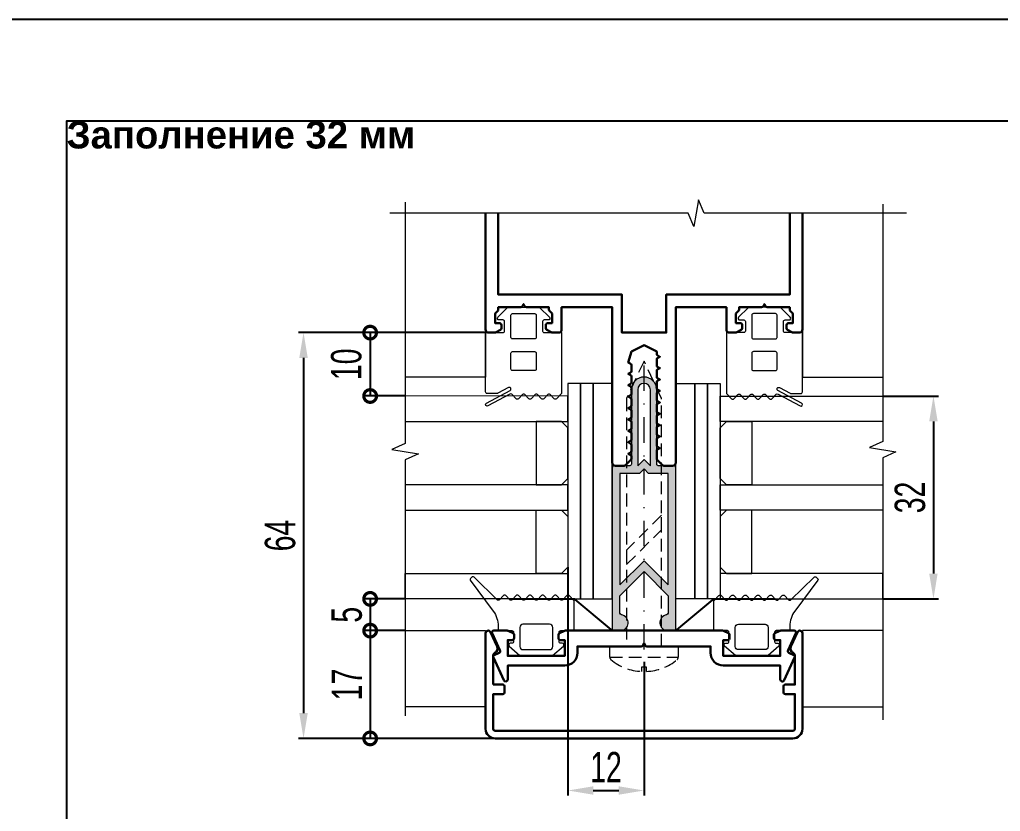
# Model space of a CAD drawing. Extents: x -37 to 8820, y -336 to 478.
# Drawn here: x 1070.4 to 1167.1, y 219 to 297 of the extents above; entities that cross this region are included whole.
import ezdxf

# ---------------------------------------------------------------- set-up
doc = ezdxf.new("R2010")
doc.units = 0
doc.header["$LTSCALE"] = 5
doc.linetypes.add('DASHDOT', pattern=[1, 0.5, -0.25, 0, -0.25])
doc.linetypes.add('HIDDEN', pattern=[0.375, 0.25, -0.125])
doc.layers.get('0').update_dxf_attribs({"linetype": 'CONTINUOUS', "lineweight": 30})
doc.layers.get('DEFPOINTS').update_dxf_attribs({"linetype": 'CONTINUOUS'})
for name, color, linetype, lineweight in [('1', 6, 'DASHDOT', 13), ('2', 3, 'HIDDEN', 13), ('Dimentions', 5, 'CONTINUOUS', 15), ('Glass', 5, 'CONTINUOUS', 20), ('Герлен', 7, 'CONTINUOUS', 60), ('Зигзаг', 1, 'CONTINUOUS', 15), ('Конструкции', 252, 'CONTINUOUS', 20), ('Подкладки', 1, 'CONTINUOUS', 20), ('Текстовый', 7, 'CONTINUOUS', 9), ('Уплотнители', 1, 'CONTINUOUS', 20), ('Штриховка', 1, 'CONTINUOUS', 5)]:
    doc.layers.add(name, color=color, linetype=linetype, lineweight=lineweight)
doc.layers.add('Скрытые', color=14, linetype='CONTINUOUS', plot=False)
doc.styles.add('3', font='RUSS.SHX', dxfattribs={"width": 0.7, "height": 3})
doc.styles.add('Каталожный', font='arial.ttf', dxfattribs={"height": 2.5})
doc.dimstyles.new('MX1_6', dxfattribs={"dimtxt": 3, "dimasz": 2.5, "dimexe": 0.5, "dimexo": 0, "dimgap": 0.8, "dimtad": 1, "dimlfac": 1.6, "dimdsep": 46, "dimtxsty": '3', "dimcen": 0, "dimclrd": 256, "dimclre": 256, "dimclrt": 256, "dimaunit": 1, "dimadec": 0, "dimazin": 0, "dimtfac": 1, "dimtmove": 0, "dimatfit": 1, "dimfxl": 1, "dimtvp": 1, "dimtolj": 1, "dimtzin": 0, "dimarcsym": 0})

# ---------------------------------------------------------------- blocks, each defined once
blk = doc.blocks.new('*D666')
at = {"layer": 'DEFPOINTS', "color": 0, "linetype": 'Continuous', "transparency": 16777216}
for p in [(1155.485, 259.897), (1155.485, 239.897), (1160.483, 239.897)]:
    blk.add_point(p, dxfattribs=at)
at = {"layer": 'Dimentions', "linetype": 'Continuous', "lineweight": -2, "transparency": 16777216}
for p, q in [((1155.485, 259.897), (1160.983, 259.897)), ((1160.483, 257.397), (1160.483, 242.397)), ((1155.485, 239.897), (1160.983, 239.897))]:
    blk.add_line(p, q, dxfattribs=at)
at = {"layer": 'Dimentions', "linetype": 'Continuous', "transparency": 16777216}
for points in [[(1160.066, 257.397), (1160.899, 257.397), (1160.483, 259.897)], [(1160.066, 242.397), (1160.899, 242.397), (1160.483, 239.897)]]:
    blk.add_solid(points, dxfattribs=at)
at = {"layer": 'Dimentions', "linetype": 'Continuous', "transparency": 16777216, "insert": (1158.183, 249.897), "char_height": 3, "attachment_point": 5, "rotation": 90, "style": '3'}
blk.add_mtext('\\A1;32', dxfattribs=at)
blk = doc.blocks.new('_DotSmall')
at = {"color": 0, "linetype": 'ByBlock', "const_width": 0.5}
blk.add_lwpolyline([(-0.0625, 0, 1), (0.0625, 0, 1)], format="xyb", close=True, dxfattribs=at)
blk = doc.blocks.new('*D667')
at = {"layer": 'DEFPOINTS', "color": 0, "linetype": 'Continuous', "transparency": 16777216}
for p in [(1108.395, 239.9), (1104.93, 236.772), (1108.395, 236.772)]:
    blk.add_point(p, dxfattribs=at)
at = {"layer": 'Dimentions', "linetype": 'Continuous', "lineweight": -2, "transparency": 16777216}
for p, q in [((1108.395, 239.9), (1104.43, 239.9)), ((1104.93, 239.9), (1104.93, 236.772)), ((1108.395, 236.772), (1104.43, 236.772))]:
    blk.add_line(p, q, dxfattribs=at)
at = {"layer": 'Dimentions', "linetype": 'Continuous', "lineweight": -2, "transparency": 16777216, "xscale": 2.5, "yscale": 2.5, "zscale": 2.5}
for p, rotation in [((1104.93, 239.9), 90), ((1104.93, 236.772), 270)]:
    blk.add_blockref('_DotSmall', p, dxfattribs=dict(at, rotation=rotation))
at = {"layer": 'Dimentions', "linetype": 'Continuous', "transparency": 16777216, "insert": (1102.63, 238.336), "char_height": 3, "attachment_point": 5, "rotation": 90, "style": '3'}
blk.add_mtext('\\A1;5', dxfattribs=at)
blk = doc.blocks.new('*D668')
at = {"layer": 'DEFPOINTS', "color": 0, "linetype": 'Continuous', "transparency": 16777216}
for p in [(1108.395, 236.772), (1104.93, 226.147), (1118.384, 226.147)]:
    blk.add_point(p, dxfattribs=at)
at = {"layer": 'Dimentions', "linetype": 'Continuous', "lineweight": -2, "transparency": 16777216}
for p, q in [((1108.395, 236.772), (1104.43, 236.772)), ((1104.93, 236.772), (1104.93, 226.147)), ((1118.384, 226.147), (1104.43, 226.147))]:
    blk.add_line(p, q, dxfattribs=at)
at = {"layer": 'Dimentions', "linetype": 'Continuous', "lineweight": -2, "transparency": 16777216, "xscale": 2.5, "yscale": 2.5, "zscale": 2.5}
for p, rotation in [((1104.93, 236.772), 90), ((1104.93, 226.147), 270)]:
    blk.add_blockref('_DotSmall', p, dxfattribs=dict(at, rotation=rotation))
at = {"layer": 'Dimentions', "linetype": 'Continuous', "transparency": 16777216, "insert": (1102.63, 231.46), "char_height": 3, "attachment_point": 5, "rotation": 90, "style": '3'}
blk.add_mtext('\\A1;17', dxfattribs=at)
blk = doc.blocks.new('*D669')
at = {"layer": 'DEFPOINTS', "color": 0, "linetype": 'Continuous', "transparency": 16777216}
for p in [(1116.315, 266.147), (1104.93, 259.9), (1108.395, 259.9)]:
    blk.add_point(p, dxfattribs=at)
at = {"layer": 'Dimentions', "linetype": 'Continuous', "lineweight": -2, "transparency": 16777216}
for p, q in [((1116.315, 266.147), (1104.43, 266.147)), ((1104.93, 266.147), (1104.93, 259.9)), ((1108.395, 259.9), (1104.43, 259.9))]:
    blk.add_line(p, q, dxfattribs=at)
at = {"layer": 'Dimentions', "linetype": 'Continuous', "lineweight": -2, "transparency": 16777216, "xscale": 2.5, "yscale": 2.5, "zscale": 2.5}
for p, rotation in [((1104.93, 266.147), 90), ((1104.93, 259.9), 270)]:
    blk.add_blockref('_DotSmall', p, dxfattribs=dict(at, rotation=rotation))
at = {"layer": 'Dimentions', "linetype": 'Continuous', "transparency": 16777216, "insert": (1102.587, 263.023), "char_height": 3, "attachment_point": 5, "rotation": 90, "style": '3'}
blk.add_mtext('\\A1;10', dxfattribs=at)
blk = doc.blocks.new('*D670')
at = {"layer": 'DEFPOINTS', "color": 0, "linetype": 'Continuous', "transparency": 16777216}
for p in [(1108.604, 266.15), (1098.36, 226.147), (1119.009, 226.147)]:
    blk.add_point(p, dxfattribs=at)
at = {"layer": 'Dimentions', "linetype": 'Continuous', "lineweight": -2, "transparency": 16777216}
for p, q in [((1108.604, 266.15), (1097.86, 266.15)), ((1098.36, 263.65), (1098.36, 228.647)), ((1119.009, 226.147), (1097.86, 226.147))]:
    blk.add_line(p, q, dxfattribs=at)
at = {"layer": 'Dimentions', "linetype": 'Continuous', "transparency": 16777216}
for points in [[(1097.943, 263.65), (1098.777, 263.65), (1098.36, 266.15)], [(1097.943, 228.647), (1098.777, 228.647), (1098.36, 226.147)]]:
    blk.add_solid(points, dxfattribs=at)
at = {"layer": 'Dimentions', "linetype": 'Continuous', "transparency": 16777216, "insert": (1096.06, 246.148), "char_height": 3, "attachment_point": 5, "rotation": 90, "style": '3'}
blk.add_mtext('\\A1;64', dxfattribs=at)
blk = doc.blocks.new('*D657')
at = {"layer": 'DEFPOINTS', "color": 0, "linetype": 'Continuous', "transparency": 16777216}
for p in [(1124.44, 243.022), (1131.94, 233.711), (1131.94, 221.012)]:
    blk.add_point(p, dxfattribs=at)
at = {"layer": 'Dimentions', "linetype": 'Continuous', "lineweight": -2, "transparency": 16777216}
for p, q in [((1124.44, 243.022), (1124.44, 220.512)), ((1131.94, 233.711), (1131.94, 220.512)), ((1126.94, 221.012), (1129.44, 221.012))]:
    blk.add_line(p, q, dxfattribs=at)
at = {"layer": 'Dimentions', "linetype": 'Continuous', "transparency": 16777216}
for points in [[(1126.94, 221.429), (1126.94, 220.595), (1124.44, 221.012)], [(1129.44, 221.429), (1129.44, 220.595), (1131.94, 221.012)]]:
    blk.add_solid(points, dxfattribs=at)
at = {"layer": 'Dimentions', "linetype": 'Continuous', "transparency": 16777216, "insert": (1128.19, 223.312), "char_height": 3, "attachment_point": 5, "style": '3'}
blk.add_mtext('\\A1;12', dxfattribs=at)

msp = doc.modelspace()

# ---------------------------------------------------------------- hatches: boundary and pattern name
at = {"layer": 'Штриховка'}
h = msp.add_hatch(color=256, dxfattribs=at)
edge = h.paths.add_edge_path(flags=16)
edge.add_line((1131.9397, 253.647), (1132.5647, 253.022))
edge.add_line((1132.5647, 253.022), (1132.5647, 260.522))
edge.add_arc((1131.9397, 260.522), 0.625, 0, 180)
edge.add_line((1131.3147, 260.522), (1131.3147, 253.022))
edge.add_line((1131.3147, 253.022), (1131.9397, 253.647))
h.paths.add_polyline_path([(1132.3791, 252.272), (1131.9397, 252.7114), (1131.5004, 252.272), (1129.5647, 252.272), (1129.5647, 241.2702), (1131.9397, 243.6452), (1134.3147, 241.2702), (1134.3147, 252.272)], flags=16)
edge = h.paths.add_edge_path()
edge.add_line((1134.8772, 253.022), (1133.346, 253.022))
edge.add_arc((1133.346, 253.1783), 0.1562, 180, 270, ccw=False)
edge.add_line((1133.1897, 253.1783), (1133.1897, 257.272))
edge.add_arc((1133.096, 257.397), 0.1562, 306.869898, 413.130102)
edge.add_line((1133.1897, 257.522), (1133.1897, 260.522))
edge.add_arc((1131.9397, 260.522), 1.25, 0, 180)
edge.add_line((1130.6897, 260.522), (1130.6897, 257.522))
edge.add_arc((1130.7835, 257.397), 0.1562, 126.869898, 233.130102)
edge.add_line((1130.6897, 257.272), (1130.6897, 253.1783))
edge.add_arc((1130.5335, 253.1783), 0.1562, -90, 0, ccw=False)
edge.add_line((1130.5335, 253.022), (1129.0022, 253.022))
edge.add_arc((1129.0022, 252.8345), 0.1875, 90, 180)
edge.add_line((1128.8147, 252.8345), (1128.8147, 236.9595))
edge.add_arc((1129.0022, 236.9595), 0.1875, 180, 270)
edge.add_line((1129.0022, 236.772), (1129.596, 236.772))
edge.add_arc((1129.596, 237.5533), 0.7812, 270, 440.718201)
edge.add_arc((1129.7522, 238.5093), 0.1875, 180, 260.718201, ccw=False)
edge.add_line((1129.5647, 238.5093), (1129.5647, 240.2095))
edge.add_line((1129.5647, 240.2095), (1131.9397, 242.5845))
edge.add_line((1131.9397, 242.5845), (1134.3147, 240.2095))
edge.add_line((1134.3147, 240.2095), (1134.3147, 238.5093))
edge.add_arc((1134.1272, 238.5093), 0.1875, -80.718201, 0, ccw=False)
edge.add_arc((1134.2835, 237.5533), 0.7813, 99.281799, 270)
edge.add_line((1134.2835, 236.772), (1134.8772, 236.772))
edge.add_arc((1134.8772, 236.9595), 0.1875, 270, 360)
edge.add_line((1135.0647, 236.9595), (1135.0647, 252.8345))
edge.add_arc((1134.8772, 252.8345), 0.1875, 0, 90)

# ---------------------------------------------------------------- linework, layer by layer
msp.add_lwpolyline([(1116.3147, 277.9108), (1116.3147, 266.4595, 0.4142136), (1116.6272, 266.147), (1117.208, 266.147, 0.1164338), (1117.2918, 266.1668), (1117.7736, 266.4077, 0.284079), (1117.8772, 266.5754), (1117.8772, 266.897, 0.4142136), (1117.6897, 267.0845), (1117.2522, 267.0845), (1117.2522, 268.022), (1117.5098, 268.2796, 0.1989124), (1117.5647, 268.4122), (1117.5647, 268.647), (1119.7926, 268.647, 0.284079), (1119.9603, 268.7507), (1120.0647, 268.9595), (1120.1692, 268.7507, 0.284079), (1120.3369, 268.647), (1122.5647, 268.647), (1122.5647, 268.4122, 0.1989124), (1122.6197, 268.2796), (1122.8772, 268.022), (1122.8772, 267.0845), (1122.4397, 267.0845, 0.4142136), (1122.2522, 266.897), (1122.2522, 266.5754, 0.284079), (1122.3559, 266.4077), (1122.8377, 266.1668, 0.1164338), (1122.9215, 266.147), (1123.5022, 266.147, 0.4142136), (1123.8147, 266.4595), (1123.8147, 268.647), (1128.8147, 268.647), (1128.8147, 253.3345, 0.4142136), (1129.1272, 253.022), (1129.9871, 253.022, 0.1989124), (1130.1197, 253.0769), (1130.6348, 253.5921, 0.1989124), (1130.6897, 253.7247), (1130.6897, 253.9374, 0.284079), (1130.5861, 254.1051), (1130.3772, 254.2095), (1130.5861, 254.3139, 0.284079), (1130.6897, 254.4816), (1130.6897, 255.0624, 0.284079), (1130.5861, 255.2301), (1130.3772, 255.3345), (1130.5861, 255.4389, 0.284079), (1130.6897, 255.6066), (1130.6897, 256.1874, 0.284079), (1130.5861, 256.3551), (1130.3772, 256.4595), (1130.5861, 256.5639, 0.284079), (1130.6897, 256.7316), (1130.6897, 257.3124, 0.284079), (1130.5861, 257.4801), (1130.3772, 257.5845), (1130.5861, 257.6889, 0.284079), (1130.6897, 257.8566), (1130.6897, 258.4374, 0.284079), (1130.5861, 258.6051), (1130.3772, 258.7095), (1130.5861, 258.8139, 0.284079), (1130.6897, 258.9816), (1130.6897, 259.5624, 0.284079), (1130.5861, 259.7301), (1130.3772, 259.8345), (1130.5861, 259.9389, 0.284079), (1130.6897, 260.1066), (1130.6897, 260.6874, 0.284079), (1130.5861, 260.8551), (1130.3772, 260.9595), (1130.5861, 261.0639, 0.284079), (1130.6897, 261.2316), (1130.6897, 261.8124, 0.284079), (1130.5861, 261.9801), (1130.3772, 262.0845), (1130.5861, 262.1889, 0.284079), (1130.6897, 262.3566), (1130.6897, 262.9374, 0.284079), (1130.5861, 263.1051), (1130.3772, 263.2095), (1130.6897, 264.272), (1131.9397, 264.897), (1133.1897, 264.272), (1133.1897, 264.0441, 0.284079), (1133.2934, 263.8764), (1133.5022, 263.772), (1133.2934, 263.6676, 0.284079), (1133.1897, 263.4999), (1133.1897, 262.9191, 0.284079), (1133.2934, 262.7514), (1133.5022, 262.647), (1133.2934, 262.5426, 0.284079), (1133.1897, 262.3749), (1133.1897, 261.7941, 0.284079), (1133.2934, 261.6264), (1133.5022, 261.522), (1133.2934, 261.4176, 0.284079), (1133.1897, 261.2499), (1133.1897, 260.6691, 0.284079), (1133.2934, 260.5014), (1133.5022, 260.397), (1133.2934, 260.2926, 0.284079), (1133.1897, 260.1249), (1133.1897, 259.5441, 0.284079), (1133.2934, 259.3764), (1133.5022, 259.272), (1133.2934, 259.1676, 0.284079), (1133.1897, 258.9999), (1133.1897, 258.4191, 0.284079), (1133.2934, 258.2514), (1133.5022, 258.147), (1133.2934, 258.0426, 0.284079), (1133.1897, 257.8749), (1133.1897, 257.2941, 0.284079), (1133.2934, 257.1264), (1133.5022, 257.022), (1133.2934, 256.9176, 0.284079), (1133.1897, 256.7499), (1133.1897, 256.1691, 0.284079), (1133.2934, 256.0014), (1133.5022, 255.897), (1133.2934, 255.7926, 0.284079), (1133.1897, 255.6249), (1133.1897, 255.0441, 0.284079), (1133.2934, 254.8764), (1133.5022, 254.772), (1133.2934, 254.6676, 0.284079), (1133.1897, 254.4999), (1133.1897, 253.7247, 0.1989124), (1133.2447, 253.5921), (1133.7598, 253.0769, 0.1989124), (1133.8924, 253.022), (1134.7522, 253.022, 0.4142136), (1135.0647, 253.3345), (1135.0647, 268.647), (1140.0647, 268.647), (1140.0647, 266.4595, 0.4142136), (1140.3772, 266.147), (1140.958, 266.147, 0.1164338), (1141.0418, 266.1668), (1141.5236, 266.4077, 0.284079), (1141.6272, 266.5754), (1141.6272, 266.897, 0.4142136), (1141.4397, 267.0845), (1141.0022, 267.0845), (1141.0022, 268.022), (1141.2598, 268.2796, 0.1989124), (1141.3147, 268.4122), (1141.3147, 268.647), (1143.5426, 268.647, 0.284079), (1143.7103, 268.7507), (1143.8147, 268.9595), (1143.9192, 268.7507, 0.284079), (1144.0869, 268.647), (1146.3147, 268.647), (1146.3147, 268.4122, 0.1989124), (1146.3697, 268.2796), (1146.6272, 268.022), (1146.6272, 267.0845), (1146.1897, 267.0845, 0.4142136), (1146.0022, 266.897), (1146.0022, 266.5754, 0.284079), (1146.1059, 266.4077), (1146.5877, 266.1668, 0.1164338), (1146.6715, 266.147), (1147.2522, 266.147, 0.4142136), (1147.5647, 266.4595), (1147.5647, 277.9108)], format="xyb")
msp.add_lwpolyline([(1117.5647, 277.9108), (1117.5647, 269.897), (1129.7522, 269.897), (1129.7522, 266.147), (1134.1272, 266.147), (1134.1272, 269.897), (1146.3147, 269.897), (1146.3147, 277.9108)])
for points in [[(1117.0647, 231.4595), (1117.0647, 234.2853, -0.2797393), (1117.2667, 234.618, 0.4015594), (1117.4613, 235.191), (1116.7913, 236.6277, 0.8025849), (1116.3147, 236.522), (1116.3147, 227.0845, 0.4142136), (1117.2522, 226.147), (1146.6272, 226.147, 0.4142136), (1147.5647, 227.0845), (1147.5647, 236.522, 0.8025849), (1147.0882, 236.6277), (1146.4182, 235.191, 0.4015594), (1146.6128, 234.618, -0.2797393), (1146.8147, 234.2853), (1146.8147, 231.4595), (1145.8772, 231.4595, 0.4142136), (1145.6897, 231.272), (1145.6897, 230.7095, 0.4142136), (1145.8772, 230.522), (1146.8147, 230.522), (1146.8147, 227.0845, -0.4142136), (1146.6272, 226.897), (1117.2522, 226.897, -0.4142136), (1117.0647, 227.0845), (1117.0647, 230.522), (1118.0022, 230.522, 0.4142136), (1118.1897, 230.7095), (1118.1897, 231.272, 0.4142136), (1118.0022, 231.4595)], [(1124.1715, 236.772, 0.1164338), (1124.0877, 236.7522), (1123.6059, 236.5113, 0.284079), (1123.5022, 236.3436), (1123.5022, 236.022, 0.4142136), (1123.6897, 235.8345), (1124.1272, 235.8345), (1124.1272, 234.272), (1118.5022, 234.272), (1118.5022, 235.8345), (1118.9397, 235.8345, 0.4142136), (1119.1272, 236.022), (1119.1272, 236.3436, 0.284079), (1119.0236, 236.5113), (1118.5418, 236.7522, 0.1164338), (1118.458, 236.772), (1117.1272, 236.772, 0.5486188), (1116.9573, 236.5053), (1117.7355, 234.8364, -0.4142136), (1117.6448, 234.5873), (1117.173, 234.3673, 0.4142136), (1117.0823, 234.1181), (1118.1258, 231.8803, 0.2914734), (1118.2957, 231.772), (1118.3147, 231.772, 0.4142136), (1118.5022, 231.9595), (1118.5022, 233.3345), (1124.1272, 233.3345, 0.4142136), (1125.3772, 234.5845), (1125.3772, 235.2095), (1131.6676, 235.2095, 0.284079), (1131.8353, 235.3132), (1131.9397, 235.522), (1132.0442, 235.3132, 0.284079), (1132.2119, 235.2095), (1138.5022, 235.2095), (1138.5022, 234.5845, 0.4142136), (1139.7522, 233.3345), (1145.3772, 233.3345), (1145.3772, 231.9595, 0.4142136), (1145.5647, 231.772), (1145.5837, 231.772, 0.2914734), (1145.7537, 231.8803), (1146.7972, 234.1181, 0.4142136), (1146.7065, 234.3673), (1146.2347, 234.5873, -0.4142136), (1146.144, 234.8364), (1146.9222, 236.5053, 0.5486188), (1146.7522, 236.772), (1145.4215, 236.772, 0.1164338), (1145.3377, 236.7522), (1144.8559, 236.5113, 0.284079), (1144.7522, 236.3436), (1144.7522, 236.022, 0.4142136), (1144.9397, 235.8345), (1145.3772, 235.8345), (1145.3772, 234.272), (1139.7522, 234.272), (1139.7522, 235.8345), (1140.1897, 235.8345, 0.4142136), (1140.3772, 236.022), (1140.3772, 236.3436, 0.284079), (1140.2736, 236.5113), (1139.7918, 236.7522, 0.1164338), (1139.708, 236.772)]]:
    msp.add_lwpolyline(points, format="xyb", close=True)
at = {"layer": '1'}
msp.add_line((1131.9397, 234.897), (1131.9397, 263.022), dxfattribs=at)
at = {"layer": '2'}
msp.add_line((1128.5647, 234.1535), (1135.3147, 234.1535), dxfattribs=at)
for points in [[(1133.6585, 235.2095), (1133.6585, 259.6486), (1131.9397, 263.3345), (1130.221, 259.6486), (1130.221, 235.2095)], [(1130.221, 243.2754), (1133.6585, 246.7129), (1133.6585, 248.1452), (1130.221, 244.7077)]]:
    msp.add_lwpolyline(points, close=True, dxfattribs=at)
msp.add_lwpolyline([(1131.6941, 232.7467, -0.1618489), (1128.6784, 233.9124, -0.2238875), (1128.5647, 234.1535), (1128.5647, 235.2095), (1135.3147, 235.2095), (1135.3147, 234.1535, -0.2238875), (1135.2011, 233.9124, -0.1618489), (1132.1854, 232.7467), (1132.1854, 233.1843), (1131.6941, 233.1843)], format="xyb", close=True, dxfattribs=at)
at = {"layer": 'Glass'}
for points in [[(1108.3946, 257.3999), (1124.4397, 257.397), (1124.4397, 259.897), (1108.3946, 259.8999)], [(1155.4849, 257.397), (1139.4397, 257.397), (1139.4397, 259.897), (1155.4849, 259.897)], [(1124.4397, 251.772), (1124.4397, 256.772), (1123.8147, 257.397), (1121.3147, 257.397), (1121.3147, 251.147), (1123.8147, 251.147)], [(1139.4397, 251.772), (1139.4397, 256.772), (1140.0647, 257.397), (1142.5647, 257.397), (1142.5647, 251.147), (1140.0647, 251.147)], [(1108.3946, 248.6499), (1124.4397, 248.647), (1124.4397, 251.147), (1108.3946, 251.1499)], [(1155.4849, 248.647), (1139.4397, 248.647), (1139.4397, 251.147), (1155.4849, 251.147)], [(1124.4397, 248.022), (1124.4397, 243.022), (1123.8147, 242.397), (1121.3147, 242.397), (1121.3147, 248.647), (1123.8147, 248.647)], [(1139.4397, 248.022), (1139.4397, 243.022), (1140.0647, 242.397), (1142.5647, 242.397), (1142.5647, 248.647), (1140.0647, 248.647)], [(1108.3946, 242.3999), (1124.4397, 242.397), (1124.4397, 239.897), (1108.3946, 239.8999)], [(1155.4849, 242.397), (1139.4397, 242.397), (1139.4397, 239.897), (1155.4849, 239.897)]]:
    msp.add_lwpolyline(points, close=True, dxfattribs=at)
at = {"layer": 'Герлен', "ltscale": 2, "const_width": 0.1875}
msp.add_lwpolyline([(1119.0022, 239.897), (1125.0647, 239.897), (1128.8147, 236.772), (1135.0647, 236.772), (1138.8147, 239.897), (1144.8772, 239.897)], dxfattribs=at)
at = {"layer": 'Зигзаг'}
for points in [[(1157.8235, 277.9108), (1137.8824, 277.9108), (1137.3015, 279.2287), (1136.8659, 276.616), (1136.2834, 277.9108), (1106.884, 277.9108)], [(1108.3946, 279.0163), (1108.3946, 255.2022), (1107.0767, 254.6213), (1109.6894, 254.1857), (1108.3946, 253.6032), (1108.3946, 228.3827)], [(1155.4849, 278.8092), (1155.4849, 255.4092), (1154.167, 254.8284), (1156.7797, 254.3927), (1155.4849, 253.8102), (1155.4849, 227.9686)]]:
    msp.add_lwpolyline(points, dxfattribs=at)
at = {"layer": 'Конструкции'}
for points in [[(1116.3147, 277.9108), (1116.3147, 261.772), (1108.3946, 261.772)], [(1147.5647, 277.9108), (1147.5647, 261.772), (1155.4849, 261.772)], [(1108.3946, 236.772), (1116.3147, 236.772), (1116.3147, 229.272), (1108.3946, 229.272)], [(1155.4849, 236.772), (1147.5647, 236.772), (1147.5647, 229.272), (1155.4849, 229.272)]]:
    msp.add_lwpolyline(points, dxfattribs=at)
at = {"layer": 'Подкладки'}
for points in [[(1125.6897, 261.147), (1124.4397, 261.147), (1124.4397, 239.897), (1125.6897, 239.897)], [(1126.9397, 261.147), (1125.6897, 261.147), (1125.6897, 239.897), (1126.9397, 239.897)], [(1128.8147, 261.147), (1126.9397, 261.147), (1126.9397, 239.897), (1128.8147, 239.897)], [(1135.0647, 261.147), (1136.9397, 261.147), (1136.9397, 239.897), (1135.0647, 239.897)], [(1136.9397, 261.147), (1138.1897, 261.147), (1138.1897, 239.897), (1136.9397, 239.897)], [(1138.1897, 261.147), (1139.4397, 261.147), (1139.4397, 239.897), (1138.1897, 239.897)]]:
    msp.add_lwpolyline(points, close=True, dxfattribs=at)
at = {"layer": 'Скрытые', "linetype": 'Continuous'}
for points in [[(1260, 297), (1050, 297), (1050, 0), (1260, 0)], [(1240, 10), (1240, 287), (1075, 287), (1075, 10)]]:
    msp.add_lwpolyline(points, close=True, dxfattribs=at)
at = {"layer": 'Уплотнители'}
for points in [[(1118.584, 260.7329), (1117.5389, 260.1659, -0.1249127), (1117.4644, 260.147), (1116.471, 260.147, -0.4142136), (1116.3147, 260.3033), (1116.3147, 266.147), (1118.0335, 266.147, 0.4142136), (1118.1897, 266.3033), (1118.1897, 267.2408, 0.4142136), (1118.0335, 267.397), (1117.6272, 267.397, -0.6685867), (1117.5169, 267.6639), (1118.4565, 268.6014, -0.1986192), (1118.5669, 268.647), (1121.5626, 268.647, -0.1986192), (1121.673, 268.6014), (1122.6126, 267.6639, -0.6685867), (1122.5022, 267.397), (1122.096, 267.397, 0.4142136), (1121.9397, 267.2408), (1121.9397, 266.3033, 0.4142136), (1122.096, 266.147), (1123.8147, 266.147), (1123.8147, 260.2117, -0.1989124), (1123.769, 260.1012), (1123.3002, 259.6325, -0.4142136), (1123.0793, 259.6325), (1122.6752, 260.0365, 0.4142136), (1122.4543, 260.0365), (1122.0502, 259.6325, -0.4142136), (1121.8293, 259.6325), (1121.4252, 260.0365, 0.4142136), (1121.2043, 260.0365), (1120.8002, 259.6325, -0.4142136), (1120.5793, 259.6325), (1120.1752, 260.0365, 0.4142136), (1119.9543, 260.0365), (1119.5502, 259.6325, -0.4142136), (1119.3293, 259.6325), (1118.8972, 260.0645, 0.3320761), (1118.7122, 260.0914), (1116.5455, 258.9159, -1), (1116.3965, 259.1906), (1118.733, 260.4582, 1)], [(1118.971, 268.022), (1121.1585, 268.022, -0.4142136), (1121.3147, 267.8658), (1121.3147, 265.6783, -0.4142136), (1121.1585, 265.522), (1118.971, 265.522, -0.4142136), (1118.8147, 265.6783), (1118.8147, 267.8658, -0.4142136)], [(1145.2955, 260.7329), (1146.3405, 260.1659, 0.1249127), (1146.4151, 260.147), (1147.4085, 260.147, 0.4142136), (1147.5647, 260.3033), (1147.5647, 266.147), (1145.846, 266.147, -0.4142136), (1145.6897, 266.3033), (1145.6897, 267.2408, -0.4142136), (1145.846, 267.397), (1146.2522, 267.397, 0.6685867), (1146.3626, 267.6639), (1145.423, 268.6014, 0.1986192), (1145.3126, 268.647), (1142.3169, 268.647, 0.1986192), (1142.2065, 268.6014), (1141.2669, 267.6639, 0.6685867), (1141.3772, 267.397), (1141.7835, 267.397, -0.4142136), (1141.9397, 267.2408), (1141.9397, 266.3033, -0.4142136), (1141.7835, 266.147), (1140.0647, 266.147), (1140.0647, 260.2117, 0.1989124), (1140.1105, 260.1012), (1140.5793, 259.6325, 0.4142136), (1140.8002, 259.6325), (1141.2043, 260.0365, -0.4142136), (1141.4252, 260.0365), (1141.8293, 259.6325, 0.4142136), (1142.0502, 259.6325), (1142.4543, 260.0365, -0.4142136), (1142.6752, 260.0365), (1143.0793, 259.6325, 0.4142136), (1143.3002, 259.6325), (1143.7043, 260.0365, -0.4142136), (1143.9252, 260.0365), (1144.3293, 259.6325, 0.4142136), (1144.5502, 259.6325), (1144.9823, 260.0645, -0.3320761), (1145.1673, 260.0914), (1147.334, 258.9159, 1), (1147.483, 259.1906), (1145.1465, 260.4582, -1)], [(1144.9085, 268.022), (1142.721, 268.022, 0.4142136), (1142.5647, 267.8658), (1142.5647, 265.6783, 0.4142136), (1142.721, 265.522), (1144.9085, 265.522, 0.4142136), (1145.0647, 265.6783), (1145.0647, 267.8658, 0.4142136)], [(1118.971, 264.272), (1121.1585, 264.272, -0.4142136), (1121.3147, 264.1158), (1121.3147, 262.5533, -0.4142136), (1121.1585, 262.397), (1118.971, 262.397, -0.4142136), (1118.8147, 262.5533), (1118.8147, 264.1158, -0.4142136)], [(1144.9085, 264.272), (1142.721, 264.272, 0.4142136), (1142.5647, 264.1158), (1142.5647, 262.5533, 0.4142136), (1142.721, 262.397), (1144.9085, 262.397, 0.4142136), (1145.0647, 262.5533), (1145.0647, 264.1158, 0.4142136)], [(1134.8772, 253.022), (1133.346, 253.022, -0.4142136), (1133.1897, 253.1783), (1133.1897, 257.272, 0.5), (1133.1897, 257.522), (1133.1897, 260.522, 1), (1130.6897, 260.522), (1130.6897, 257.522, 0.5), (1130.6897, 257.272), (1130.6897, 253.1783, -0.4142136), (1130.5335, 253.022), (1129.0022, 253.022, 0.4142136), (1128.8147, 252.8345), (1128.8147, 236.9595, 0.4142136), (1129.0022, 236.772), (1129.596, 236.772, 0.9221128), (1129.722, 238.3243, -0.3675232), (1129.5647, 238.5093), (1129.5647, 240.2095), (1131.9397, 242.5845), (1134.3147, 240.2095), (1134.3147, 238.5093, -0.3675232), (1134.1575, 238.3243, 0.9221128), (1134.2835, 236.772), (1134.8772, 236.772, 0.4142136), (1135.0647, 236.9595), (1135.0647, 252.8345, 0.4142136)], [(1131.9397, 253.647), (1132.5647, 253.022), (1132.5647, 260.522, 1), (1131.3147, 260.522), (1131.3147, 253.022), (1131.9397, 253.647)], [(1123.721, 235.522, -0.4142136), (1123.5647, 235.6783), (1123.5647, 236.6158, -0.4142136), (1123.721, 236.772), (1125.0647, 236.772), (1125.0647, 239.66, 0.1989124), (1125.0281, 239.7483), (1124.5502, 240.2262, 0.4142136), (1124.3293, 240.2262), (1123.9252, 239.8222, -0.4142136), (1123.7043, 239.8222), (1123.3002, 240.2262, 0.4142136), (1123.0793, 240.2262), (1122.6752, 239.8222, -0.4142136), (1122.4543, 239.8222), (1122.0502, 240.2262, 0.4142136), (1121.8293, 240.2262), (1121.4252, 239.8222, -0.4142136), (1121.2043, 239.8222), (1120.8002, 240.2262, 0.4142136), (1120.5793, 240.2262), (1120.1752, 239.8222, -0.4142136), (1119.9543, 239.8222), (1119.5502, 240.2262, 0.4142136), (1119.3293, 240.2262), (1118.9252, 239.8222, -0.4142136), (1118.7043, 239.8222), (1118.3002, 240.2262, 0.4142136), (1118.0793, 240.2262), (1117.6752, 239.8222, -0.4142136), (1117.4543, 239.8222), (1115.1752, 242.0365, 0.4142136), (1114.9543, 242.0365), (1114.8229, 241.9052, 0.2925382), (1114.7868, 241.7407), (1117.0676, 238.6875, -0.1617878), (1117.5647, 237.1913), (1117.5647, 236.772), (1118.9085, 236.772, -0.4142136), (1119.0647, 236.6158), (1119.0647, 235.6783, -0.4142136), (1118.9085, 235.522), (1118.7522, 235.522, 0.6685867), (1118.6419, 235.2552), (1119.7065, 234.3177, 0.1986192), (1119.8169, 234.272), (1122.8126, 234.272, 0.1986192), (1122.923, 234.3177), (1123.9876, 235.2552, 0.6685867), (1123.8772, 235.522)], [(1140.1585, 235.522, 0.4142136), (1140.3147, 235.6783), (1140.3147, 236.6158, 0.4142136), (1140.1585, 236.772), (1138.8147, 236.772), (1138.8147, 239.66, -0.1989124), (1138.8514, 239.7483), (1139.3293, 240.2262, -0.4142136), (1139.5502, 240.2262), (1139.9543, 239.8222, 0.4142136), (1140.1752, 239.8222), (1140.5793, 240.2262, -0.4142136), (1140.8002, 240.2262), (1141.2043, 239.8222, 0.4142136), (1141.4252, 239.8222), (1141.8293, 240.2262, -0.4142136), (1142.0502, 240.2262), (1142.4543, 239.8222, 0.4142136), (1142.6752, 239.8222), (1143.0793, 240.2262, -0.4142136), (1143.3002, 240.2262), (1143.7043, 239.8222, 0.4142136), (1143.9252, 239.8222), (1144.3293, 240.2262, -0.4142136), (1144.5502, 240.2262), (1144.9543, 239.8222, 0.4142136), (1145.1752, 239.8222), (1145.5793, 240.2262, -0.4142136), (1145.8002, 240.2262), (1146.2043, 239.8222, 0.4142136), (1146.4252, 239.8222), (1148.7043, 242.0365, -0.4142136), (1148.9252, 242.0365), (1149.0565, 241.9052, -0.2925382), (1149.0927, 241.7407), (1146.8119, 238.6875, 0.1617878), (1146.3147, 237.1913), (1146.3147, 236.772), (1144.971, 236.772, 0.4142136), (1144.8147, 236.6158), (1144.8147, 235.6783, 0.4142136), (1144.971, 235.522), (1145.1272, 235.522, -0.6685867), (1145.2376, 235.2552), (1144.173, 234.3177, -0.1986192), (1144.0626, 234.272), (1141.0669, 234.272, -0.1986192), (1140.9565, 234.3177), (1139.8919, 235.2552, -0.6685867), (1140.0022, 235.522)], [(1120.0022, 234.897), (1122.6272, 234.897, 0.4142136), (1122.9397, 235.2095), (1122.9397, 237.0845, 0.4142136), (1122.6272, 237.397), (1120.0022, 237.397, 0.4142136), (1119.6897, 237.0845), (1119.6897, 235.2095, 0.4142136)], [(1143.8772, 234.897), (1141.2522, 234.897, -0.4142136), (1140.9397, 235.2095), (1140.9397, 237.0845, -0.4142136), (1141.2522, 237.397), (1143.8772, 237.397, -0.4142136), (1144.1897, 237.0845), (1144.1897, 235.2095, -0.4142136)]]:
    msp.add_lwpolyline(points, format="xyb", close=True, dxfattribs=at)
msp.add_lwpolyline([(1132.3791, 252.272), (1131.9397, 252.7114), (1131.5004, 252.272), (1129.5647, 252.272), (1129.5647, 241.2702), (1131.9397, 243.6452), (1134.3147, 241.2702), (1134.3147, 252.272)], close=True, dxfattribs=at)

# ---------------------------------------------------------------- texts
at = {"layer": 'Текстовый', "linetype": 'Continuous', "insert": (1075, 287), "char_height": 2.7, "width": 42.664921, "attachment_point": 1, "style": 'Каталожный'}
msp.add_mtext('\\pxql;{\\fArial|b1|i0|c204|p34;Заполнение 32 мм}', dxfattribs=at)

# ---------------------------------------------------------------- dimensions: what is measured, and where the dimension line sits
at = {"layer": 'Dimentions', "linetype": 'Continuous'}
for base, p1, p2, picture, middle in [((1098.3599, 226.147), (1108.6038, 266.1499), (1119.0094, 226.147), '*D670', (1096.0599, 246.1484)), ((1160.4826, 239.897), (1155.4849, 259.897), (1155.4849, 239.897), '*D666', (1158.1826, 249.897))]:
    dim = msp.add_linear_dim(base=base, p1=p1, p2=p2, angle=90, dimstyle='MX1_6', dxfattribs=at)
    dim.commit()
    dim.dimension.update_dxf_attribs({"geometry": picture, "text_midpoint": middle})
for base, p1, p2, picture, middle in [((1104.9299, 259.8999), (1116.3147, 266.147), (1108.3946, 259.8999), '*D669', (1102.587, 263.0234)), ((1104.9299, 236.772), (1108.3946, 239.8999), (1108.3946, 236.772), '*D667', (1102.6299, 238.3359)), ((1104.9299, 226.147), (1108.3946, 236.772), (1118.3844, 226.147), '*D668', (1102.6299, 231.4595))]:
    dim = msp.add_linear_dim(base=base, p1=p1, p2=p2, angle=90, dimstyle='MX1_6', override={"dimdec": 0, "dimblk1": 'DotSmall', "dimblk2": 'DotSmall', "dimsah": 1}, dxfattribs=at)
    dim.commit()
    dim.dimension.update_dxf_attribs({"geometry": picture, "text_midpoint": middle})
dim = msp.add_linear_dim(base=(1131.9397, 221.0119), p1=(1124.4397, 243.022), p2=(1131.9397, 233.7109), dimstyle='MX1_6', dxfattribs=at)
dim.commit()
dim.dimension.update_dxf_attribs({"geometry": '*D657', "text_midpoint": (1128.1897, 223.3119)})

doc.saveas('drawing.dxf')
